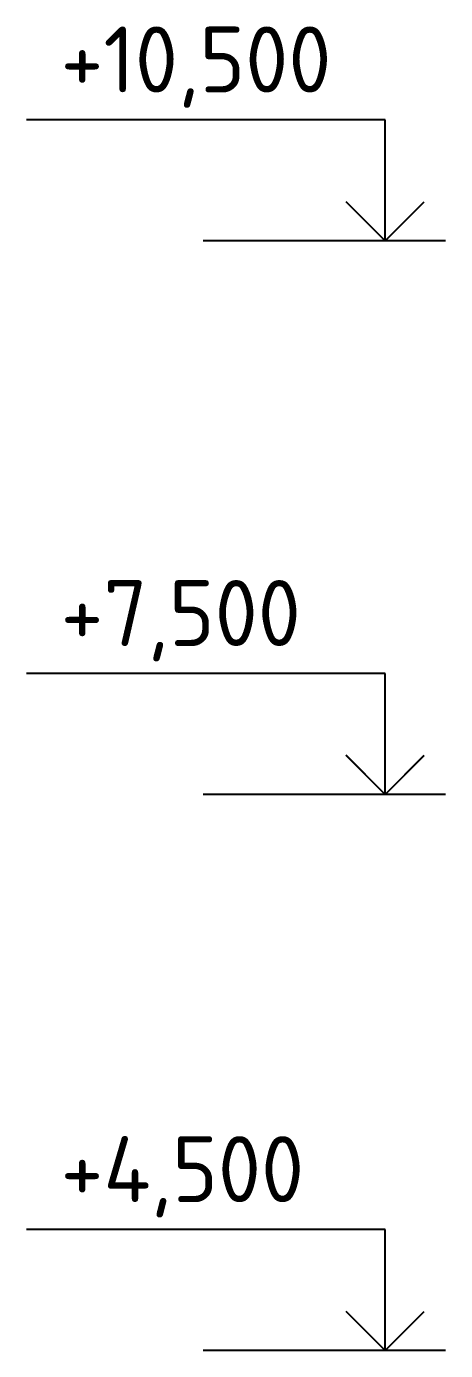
# Model space of a CAD drawing. Header units: inches. Extents: x -2431 to 214825, y 3 to 92804.
# Drawn here: x 150335 to 152601, y 16538 to 23696 of the extents above; entities that cross this region are included whole.
import ezdxf

# ---------------------------------------------------------------- set-up
doc = ezdxf.new("R2010")
doc.units = ezdxf.units.IN
doc.header["$MEASUREMENT"] = 0
doc.styles.add('Чертеж250', font='', dxfattribs={"height": 250})
doc.styles.get('Чертеж250').set_extended_font_data('GOST type B')

# ---------------------------------------------------------------- blocks, each defined once
blk = doc.blocks.new('1111')
for p, q in [((0, 653.9), (-1940.4, 653.9)), ((0, 0), (0, 653.9)), ((0, 0), (-211.2, 211.2)), ((0, 0), (211.2, 211.2)), ((325.9, 0), (-985.2, 0))]:
    blk.add_line(p, q)

msp = doc.modelspace()

# ---------------------------------------------------------------- linework, layer by layer
for p, q in [((152275.1026, 23191.25781), (150334.72709, 23191.25781)), ((152275.1026, 23191.25781), (150334.72709, 23191.25781)), ((152275.1026, 22537.35105), (152275.1026, 23191.25781)), ((152275.1026, 22537.35105), (152275.1026, 23191.25781)), ((152275.1026, 22537.35105), (152063.86181, 22748.59183)), ((152275.1026, 22537.35105), (152486.34338, 22748.59183)), ((152601.00709, 22537.35105), (151289.9286, 22537.35105)), ((152275.1026, 20198.25397), (150334.72709, 20198.25397)), ((152275.1026, 20198.25397), (150334.72709, 20198.25397)), ((152275.1026, 19544.34722), (152275.1026, 20198.25397)), ((152275.1026, 19544.34722), (152275.1026, 20198.25397)), ((152275.1026, 19544.34722), (152063.86181, 19755.588)), ((152275.1026, 19544.34722), (152486.34338, 19755.588)), ((152601.00709, 19544.34722), (151289.9286, 19544.34722)), ((152275.1026, 17191.42934), (150334.72709, 17191.42934)), ((152275.1026, 17191.42934), (150334.72709, 17191.42934)), ((152275.1026, 16537.52258), (152275.1026, 17191.42934)), ((152275.1026, 16537.52258), (152275.1026, 17191.42934)), ((152275.1026, 16537.52258), (152063.86181, 16748.76336)), ((152275.1026, 16537.52258), (152486.34338, 16748.76336)), ((152601.00709, 16537.52258), (151289.9286, 16537.52258))]:
    msp.add_line(p, q)

# ---------------------------------------------------------------- block references
for p in [(152275.1026, 22537.35105), (152275.1026, 19544.34722), (152275.1026, 16537.52258)]:
    msp.add_blockref('1111', p)

# ---------------------------------------------------------------- texts
at = {"style": 'Чертеж250'}
for s, p in [('+10,500', (150519.38634, 23339.71341)), ('+7,500', (150519.38634, 20346.70957)), ('+4,500', (150519.38634, 17339.88494))]:
    msp.add_text(s, height=356.591914, dxfattribs=at).set_placement(p)

doc.saveas('drawing.dxf')
